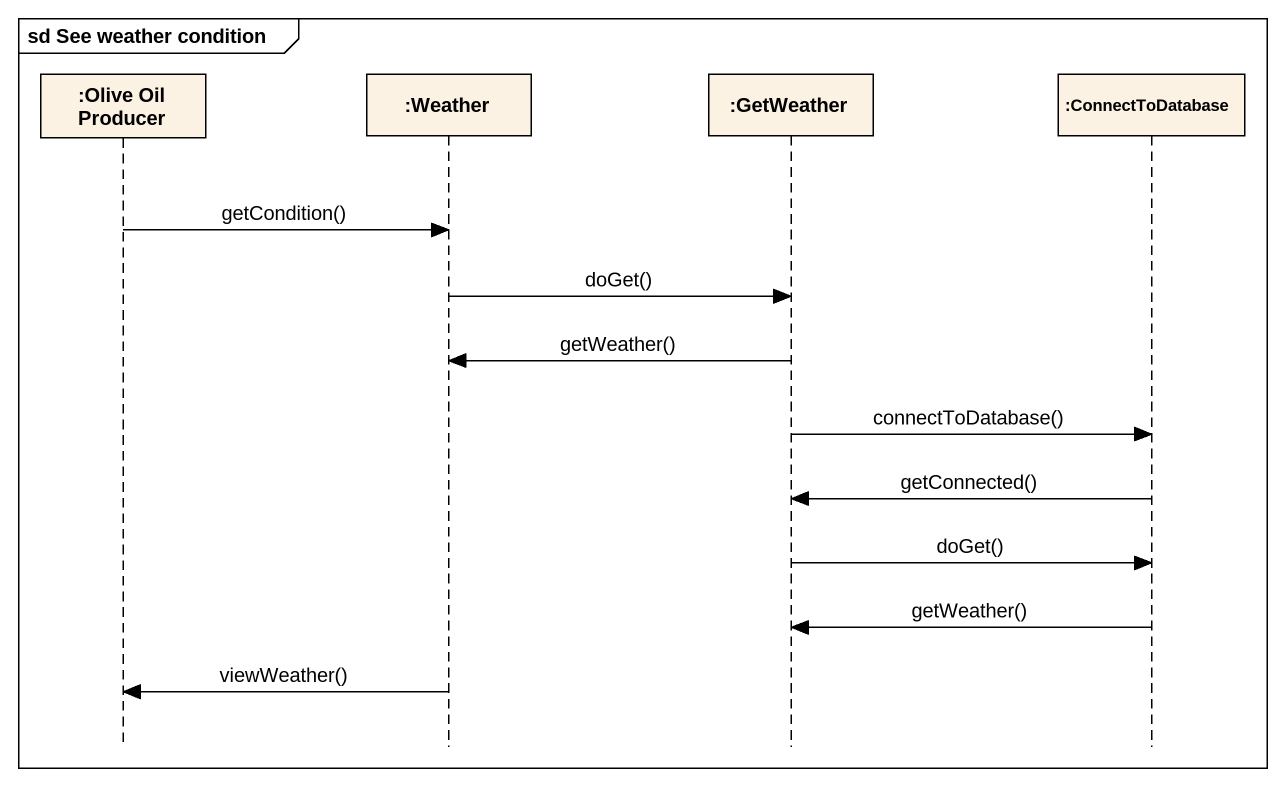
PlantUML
@startuml
mainframe sd See weather condition
hide footbox
participant ":Olive Oil Producer" as Olive_Oil_Producer
participant ":Weather" as Weather
participant ":GetWeather" as GetWeather
participant ":ConnectToDatabase" as ConnectToDatabase

Olive_Oil_Producer -> Weather : getCondition()
Weather -> GetWeather : doGet()
GetWeather -> Weather : getWeather()
GetWeather -> ConnectToDatabase : connectToDatabase()
ConnectToDatabase -> GetWeather : getConnected()
GetWeather -> ConnectToDatabase : doGet()
ConnectToDatabase -> GetWeather : getWeather()
Weather -> Olive_Oil_Producer : viewWeather()
@enduml
